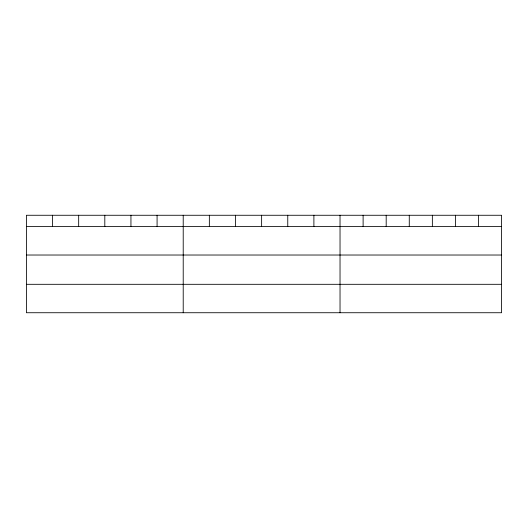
<?xml version="1.0" encoding="UTF-8"?>
<svg xmlns="http://www.w3.org/2000/svg" width="528" height="528" viewBox="0 0 528 528"><rect width="100%" height="100%" fill="white"/><g stroke="black" fill="none" stroke-linecap="round" stroke-linejoin="round"><path stroke-width="0.79" d="M501.6 226.598L501.6 312.734L26.4 312.734L26.4 215.266L501.6 215.266L501.6 226.598L26.4 226.598M26.4 255.024L501.6 255.024M26.4 284.308L501.6 284.308M478.52 215.266L478.52 226.598M455.44 215.266L455.44 226.598M432.359 215.266L432.359 226.598M409.273 215.266L409.273 226.598M386.192 215.266L386.192 226.598M363.112 215.266L363.112 226.598M340.032 215.266L340.032 312.734M313.896 215.266L313.896 226.598M287.76 215.266L287.76 226.598M261.624 215.266L261.624 226.598M235.488 215.266L235.488 226.598M209.352 215.266L209.352 226.598M183.216 215.266L183.216 312.734M157.08 215.266L157.08 226.598M130.944 215.266L130.944 226.598M104.808 215.266L104.808 226.598M78.672 215.266L78.672 226.598M52.536 215.266L52.536 226.598"/></g></svg>
